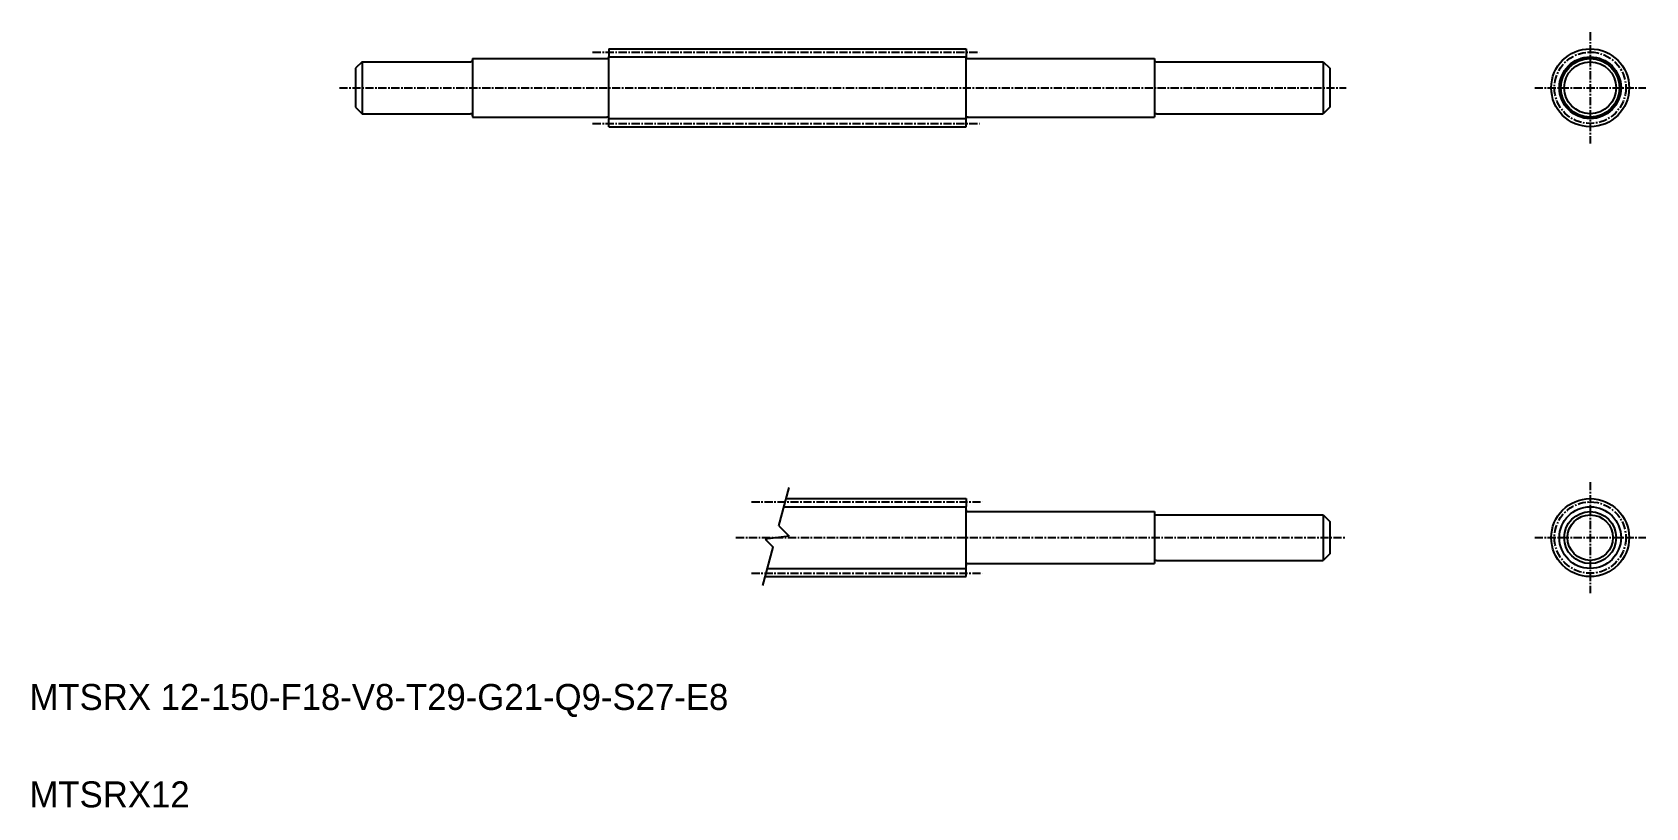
# Model space of a CAD drawing. Extents: x 13 to 261, y 192 to 311.
import ezdxf

# ---------------------------------------------------------------- set-up
doc = ezdxf.new("R2010")
doc.units = 0
doc.linetypes.add('CENTER', pattern=[2, 1.25, -0.25, 0.25, -0.25])
doc.layers.get('0').update_dxf_attribs({"linetype": 'CONTINUOUS'})
doc.layers.add('CENTER', color=1, linetype='CENTER')

msp = doc.modelspace()

# ---------------------------------------------------------------- linework, layer by layer
at = {"color": 7, "linetype": 'CONTINUOUS'}
for p, q in [((101.42, 308.7), (156.42, 308.7)), ((101.42, 308.7), (101.42, 307.5)), ((156.42, 308.7), (156.42, 307.5)), ((63.42, 306.7), (62.42, 305.7)), ((62.42, 305.7), (62.42, 299.7)), ((63.42, 306.7), (80.12, 306.7)), ((63.42, 306.7), (63.42, 298.7)), ((80.42, 307.2), (101.12, 307.2)), ((80.42, 307.2), (80.42, 298.2)), ((101.42, 297.9), (101.42, 307.5)), ((156.42, 297.9), (156.42, 307.5)), ((156.72, 307.2), (185.42, 307.2)), ((185.42, 307.2), (185.42, 298.2)), ((185.72, 306.7), (211.42, 306.7)), ((211.42, 306.7), (211.42, 298.7)), ((211.42, 306.7), (212.42, 305.7)), ((212.42, 305.7), (212.42, 299.7)), ((212.42, 304.2), (212.42, 304.2)), ((212.42, 302.7), (212.42, 302.7)), ((62.42, 299.7), (63.42, 298.7)), ((63.42, 298.7), (80.12, 298.7)), ((80.42, 298.2), (101.12, 298.2)), ((156.72, 298.2), (185.42, 298.2)), ((185.72, 298.7), (211.42, 298.7)), ((212.42, 299.7), (211.42, 298.7)), ((101.42, 296.7), (101.42, 297.9)), ((101.42, 296.7), (156.42, 296.7)), ((156.42, 296.7), (156.42, 297.9)), ((128.71, 239.43), (156.42, 239.43)), ((156.42, 239.43), (156.42, 238.23)), ((156.42, 228.63), (156.42, 238.23)), ((156.72, 237.43), (185.42, 237.43)), ((185.42, 237.43), (185.42, 229.43)), ((185.72, 236.93), (211.42, 236.93)), ((211.42, 236.93), (211.42, 229.93)), ((211.42, 236.93), (212.42, 235.93)), ((212.42, 235.93), (212.42, 230.93)), ((156.42, 227.43), (156.42, 228.63)), ((156.72, 229.43), (185.42, 229.43)), ((185.72, 229.93), (211.42, 229.93)), ((212.42, 230.93), (211.42, 229.93)), ((125.5, 227.43), (156.42, 227.43))]:
    msp.add_line(p, q, dxfattribs=at)
at = {"color": 3, "linetype": 'CONTINUOUS'}
for p, q in [((101.42, 307.45), (156.42, 307.45)), ((101.42, 297.95), (156.42, 297.95)), ((127.59, 235.25), (129.18, 241.16)), ((128.38, 238.18), (156.42, 238.18)), ((129.17, 233.67), (125.49, 233.19)), ((127.59, 235.25), (129.17, 233.67)), ((125.13, 226.06), (126.71, 231.97)), ((125.49, 233.19), (126.71, 231.97)), ((125.83, 228.68), (156.42, 228.68))]:
    msp.add_line(p, q, dxfattribs=at)
at = {"color": 7, "linetype": 'CONTINUOUS'}
for centre, radius in [((252.52, 302.7), 6), ((252.52, 302.7), 4.5), ((252.52, 302.7), 4), ((252.52, 233.43), 6), ((252.52, 233.43), 4), ((252.52, 233.43), 3.5)]:
    msp.add_circle(centre, radius, dxfattribs=at)
at = {"color": 3, "linetype": 'CONTINUOUS'}
for centre in [(252.52, 302.7), (252.52, 233.43)]:
    msp.add_circle(centre, 4.75, dxfattribs=at)
at = {"color": 7, "linetype": 'CONTINUOUS'}
for centre, start, end in [((80.12, 307), 270, 0), ((101.12, 307.5), 270, 0), ((156.72, 307.5), 180, 270), ((185.72, 307), 180, 270), ((80.12, 298.4), 0, 90), ((101.12, 297.9), 0, 90), ((156.72, 297.9), 90, 180), ((185.72, 298.4), 90, 180), ((156.72, 237.73), 180, 270), ((185.72, 237.23), 180, 270), ((156.72, 229.13), 90, 180), ((185.72, 229.63), 90, 180)]:
    msp.add_arc(centre, 0.3, start, end, dxfattribs=at)
at = {"layer": 'CENTER', "color": 1, "linetype": 'CENTER'}
for p, q in [((252.52, 311.25), (252.52, 294.14)), ((98.92, 308.2), (158.43, 308.2)), ((59.92, 302.7), (214.92, 302.7)), ((243.97, 302.7), (261.07, 302.7)), ((98.92, 297.2), (158.49, 297.2)), ((252.52, 241.99), (252.52, 224.88)), ((123.39, 238.93), (158.92, 238.93)), ((120.99, 233.43), (214.92, 233.43)), ((243.97, 233.43), (261.07, 233.43)), ((123.39, 227.93), (158.92, 227.93))]:
    msp.add_line(p, q, dxfattribs=at)
for centre in [(252.52, 302.7), (252.52, 233.43)]:
    msp.add_circle(centre, 5.5, dxfattribs=at)

# ---------------------------------------------------------------- texts
at = {"color": 7, "linetype": 'CONTINUOUS'}
for s, p in [('MTSRX 12-150-F18-V8-T29-G21-Q9-S27-E8', (12.2, 206.89)), ('MTSRX12', (12.2, 191.89))]:
    msp.add_text(s, height=4, dxfattribs=at).set_placement(p)

doc.saveas('drawing.dxf')
